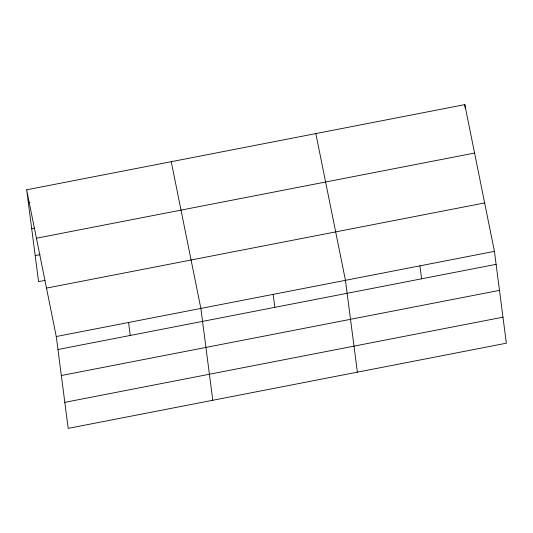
<?xml version="1.0" encoding="UTF-8"?>
<svg xmlns="http://www.w3.org/2000/svg" width="533" height="533" viewBox="0 0 533 533"><rect width="100%" height="100%" fill="white"/><g stroke="black" fill="none" stroke-linecap="round" stroke-linejoin="round"><path stroke-width="0.8" d="M26.65 189.795L464.803 104.628L494.424 251.363L506.35 343.205L68.197 428.372L56.265 336.536L26.65 189.795L38.576 281.637L45.078 280.371M28.336 202.76L29.961 202.44M31.713 228.79L34.965 228.157M36.424 238.218L474.577 153.051M35.198 255.607L40.068 254.661M46.491 288.106L484.65 202.94M56.265 336.536L494.424 251.363M57.95 349.501L496.103 264.335M61.335 375.532L499.488 290.358M64.813 402.348L502.972 317.175M315.829 133.583L345.451 280.325L357.376 372.167M171.24 161.686L200.861 308.427L212.787 400.27M464.803 104.628L465.329 108.679M419.937 265.847L421.623 278.812M273.156 294.376L274.835 307.341M128.566 322.478L130.245 335.45"/></g></svg>
